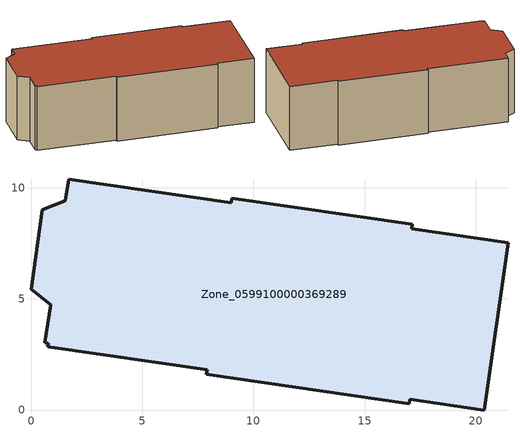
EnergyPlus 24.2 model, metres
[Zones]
Zone_0599100000369289
 floor ground (C_G): 0.88,4.73 0,5.44 0.51,9.01 1.54,9.41 1.69,10.39 9.01,9.32 9.04,9.52 17.16,8.34 17.13,8.15 21.48,7.51 20.38,0 17.03,0.48 17,0.29 7.89,1.61 7.92,1.81 0.76,2.85 0.77,3 0.63,3.02 z3.5
 wall outside (C_F): 17.13,8.15 17.16,8.34 9.04,9.52 9.01,9.32 1.69,10.39 1.54,9.41 0.51,9.01 0,5.44 0.88,4.73 0.63,3.02 0.77,3 0.76,2.85 7.92,1.81 7.89,1.61 17,0.29 17.03,0.48 20.38,0 21.48,7.51 17.13,8.15 z3.5:9.81
 roof outside (C_R): 0.88,4.73 0.63,3.02 0.77,3 0.76,2.85 7.92,1.81 7.89,1.61 17,0.29 17.03,0.48 20.38,0 21.48,7.51 17.13,8.15 17.16,8.34 9.04,9.52 9.01,9.32 1.69,10.39 1.54,9.41 0.51,9.01 0,5.44 z9.81
[BUILDING]
Pand.0599100000369289: North Axis=0; Terrain=City; Loads Convergence Tolerance Value=0.04; Temperature Convergence Tolerance Value=0.4; Solar Distribution=FullExterior; Maximum Number of Warmup Days=25; Minimum Number of Warmup Days=1
[Site:Location]
Rotterdam.The.Hague.AP_ZH_NLD Design_Conditions: Latitude=51.96; Longitude=4.45; Time Zone=1; Elevation=-4.5
[SITE:GROUNDTEMPERATURE:BUILDINGSURFACE]
18, 18, 18, 18, 18, 18, 18, 18, 18, 18, 18, 18
[MATERIAL] Thermal Absorptance=0.9; Solar Absorptance=0.7; Visible Absorptance=0.7
Name | Roughness | Thickness | Conductivity | Density | Specific Heat
G.D.1992-2005 | MediumSmooth | 0.15 | 0.06 | 540 | 1210
F.D.1992-2005 | Rough | 0.3 | 0.12 | 1920 | 840
R.D.1992-2005 | MediumRough | 0.2 | 0.08 | 1500 | 1000
[CONSTRUCTION]
C_G: G.D.1992-2005
C_F: F.D.1992-2005
C_R: R.D.1992-2005
[ZONE]
Zone_0599100000369289: Type=1; Multiplier=1; Ceiling Height=Autocalculate; Volume=Autocalculate; Floor Area=autocalculate; Part of Total Floor Area=Yes
[ZONEINFILTRATION:DESIGNFLOWRATE]
Infil_Zone_0599100000369289: Zone or ZoneList or Space or SpaceList=Zone_0599100000369289; Schedule=AlwaysOn; Design Flow Rate Calculation Method=Flow/Area; Flow Rate per Floor Area=0.0021; Constant Term Coefficient=1; Temperature Term Coefficient=0; Velocity Term Coefficient=0; Velocity Squared Term Coefficient=0
[HVACTEMPLATE:ZONE:IDEALLOADSAIRSYSTEM]
Zone_0599100000369289: Maximum Heating Supply Air Temperature=50; Minimum Cooling Supply Air Temperature=13; Maximum Heating Supply Air Humidity Ratio=0.0156; Minimum Cooling Supply Air Humidity Ratio=0.0077; Heating Limit=NoLimit; Cooling Limit=NoLimit; Dehumidification Control Type=ConstantSensibleHeatRatio; Cooling Sensible Heat Ratio=0.7; Dehumidification Setpoint=60; Humidification Control Type=None; Humidification Setpoint=30; Outdoor Air Method=None; Outdoor Air Flow Rate per Person=0.00944; Outdoor Air Flow Rate per Zone Floor Area=0; Outdoor Air Flow Rate per Zone=0; Demand Controlled Ventilation Type=None; Outdoor Air Economizer Type=NoEconomizer; Heat Recovery Type=None; Sensible Heat Recovery Effectiveness=0.7; Latent Heat Recovery Effectiveness=0.65
[ZONECONTROL:THERMOSTAT]
ThermostatControl_Zone_0599100000369289: Zone or ZoneList=Zone_0599100000369289; Control Type Schedule=DualSetpointControlType; Control 1=Thermostat_Zone_0599100000369289; Temperature Difference Between Cutout And Setpoint=0
[THERMOSTATSETPOINT:DUALSETPOINT]
Thermostat_Zone_0599100000369289: Heating Setpoint Temperature Schedule=HeatingSetpoint_Zone_0599100000369289; Cooling Setpoint Temperature Schedule=CoolingSetpoint_Zone_0599100000369289
[SCHEDULE:COMPACT]
HeatingSetpoint_Zone_0599100000369289: Through: 12/31, For: AllDays, Until: 24:00, 21
CoolingSetpoint_Zone_0599100000369289: Through: 12/31, For: AllDays, Until: 24:00, 24
DualSetpointControlType: Through: 12/31, For: AllDays, Until: 24:00, 4
AlwaysOn: Through: 12/31, For: AllDays, Until: 24:00, 1
